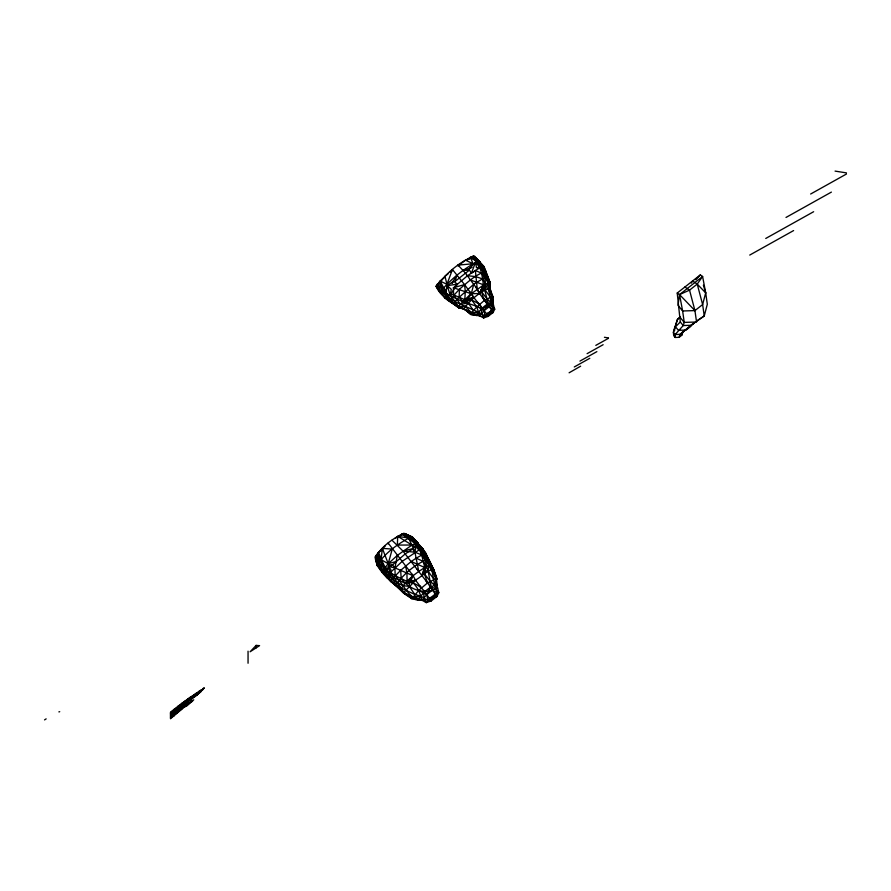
<?xml version="1.0" encoding="UTF-8"?>
<svg xmlns="http://www.w3.org/2000/svg" width="891" height="891" viewBox="0 0 891 891"><rect width="100%" height="100%" fill="white"/><g stroke="black" fill="none" stroke-linecap="round" stroke-linejoin="round"><path stroke-width="1.34" d="M377.628 554.748L375.434 556.463L377.004 565.384L390.681 581.199L403.89 592.37L412.7 597.003L418.826 598.507L426.254 602.583L431.266 600.913L436.891 596.502L427.557 582.881L424.406 573.804L425.196 570.407L424.773 567.556L421.677 554.859L419.449 549.658L422.902 548.945C428.694 560.339 437.637 572.289 436.679 585.632C434.496 565.306 422.78 542.419 403.679 533.408C392.53 538.621 381.393 546.706 375.156 557.443C376.659 569.516 386.972 577.88 395.571 585.554C403.155 592.537 411.018 601.447 422.423 600.033M492.01 303.965L492.756 302.918C493.358 295.689 488.569 289.285 489.961 282.068L484.125 266.777L474.446 256.018C459.288 261.609 446.213 273.726 436.033 286.2C442.17 300.022 456.883 304.544 468.599 311.85M379.21 567.032L377.004 565.384L377.027 562.967M469.334 259.081L473.177 256.062C483.69 263.279 487.912 276.388 488.145 288.561L492.289 296.514L492.756 302.918L493.013 297.037L489.816 288.06L489.961 282.068L483.702 284.864C477.554 294.81 488.457 304.41 493.068 312.507L488.112 316.394L483.668 317.898C470.504 311.082 456.225 307.562 444.62 297.806L437.314 284.24L439.23 282.725M487.188 276.644L485.996 271.555C475.772 274.127 467.374 282.581 459.411 289.252L459.143 297.126L462.808 301.704C471.684 304.911 483.858 306.849 488.112 316.394L485.005 316.038C471.061 306.883 452.26 304.098 441.223 290.767C450.69 279.418 462.429 269.85 475.326 262.667M425.486 592.849L431.266 600.913L427.769 600.545L420.819 596.079L414.827 594.475L409.236 586.323L409.415 582.814L410.294 582.046C419.171 580.152 424.651 571.354 433.527 569.082L434.552 573.681M480.238 315.637L470.838 314.467L464.278 308.832L458.787 307.829L458.564 306.738L460.38 304.243L464.824 299.688L465.302 291.223L464.545 284.585L452.439 269.528L446.937 284.307L447.572 287.904M433.761 569.639L431.311 565.273L428.939 565.284L424.773 567.556L424.406 573.804L430.264 581.355L437.615 588.015L438.795 592.738L436.891 596.502L427.769 600.545L426.254 602.583L424.573 600.902M489.816 288.06C479.247 291.88 470.726 300.044 463.676 308.587L470.838 314.467L476.741 315.503L477.03 314.178C481.029 308.965 485.862 303.72 492.467 302.049L494.717 309.21L493.38 309.444L489.137 306.749L483.613 286.022C482.009 275.43 481.43 262.756 470.337 257.321L467.43 259.615M485.996 271.555L483.178 266.465L477.621 261.609L470.337 257.321L473.099 263.747L458.041 265.117L465.291 272.891L470.426 279.963L483.702 284.864L482.131 288.071L481.775 292.048L487.043 298.875L493.614 304.989L482.276 308.074L476.796 306.927L471.718 299.955L468.365 298.886L464.824 299.688L450.49 293.573M482.154 316.428L483.668 317.898L485.005 316.038L493.068 312.507L493.38 309.444L490.718 302.617L490.418 297.171L485.105 289.998C486.553 277.624 482.187 264.772 473.177 256.062L479.77 261.553L476.44 262.132C483.067 267.979 489.894 276.266 489.593 285.532M436.078 587.113L436.345 584.741C428.972 586.879 423.448 592.638 418.826 598.507L418.492 599.921L413.034 598.373L411.876 598.797L403.89 592.37L390.436 572.456L387.852 575.486L387.106 577.925L377.339 564.337L375.434 556.463L382.15 572.145M436.891 596.502L437.281 593.061C432.347 582.313 433.884 569.717 428.114 559.125C424.35 547.464 412.923 539.345 402.498 533.809L399.758 535.97M422.78 549.892L422.902 548.945L412.266 536.905L404.67 533.497L404.948 534.032M430.398 587.559L431.255 586.891L435.543 588.784L438.795 592.738L437.281 593.061L432.525 590.154L431.255 586.891L428.181 571.432L428.939 565.284L424.884 553.333L415.028 543.588L402.498 533.809L412.266 536.905L422 548.901M400.505 589.809C405.951 580.297 415.596 573.336 424.773 567.556L411.219 561.486L400.672 570.351L391.917 579.239L390.681 581.199L395.571 585.554C403.267 574.094 415.239 564.126 428.114 559.125L431.355 565.573M421.543 599.899L418.492 599.921C407.031 596.001 403.122 583.583 395.125 575.72L394.958 567.901L397.297 555.427L412.01 545.025L417.2 542.797L422 548.767M447.215 285.621L445.589 293.629L450.211 295.121L457.339 284.173L453.575 281.177L447.215 285.621L450.211 295.121L451.303 289.341L447.215 285.621L457.339 284.173M489.738 283.516L488.903 281.01M407.176 595.199L403.656 593.295L403.89 592.37L415.607 580.319L413.123 575.709L388.142 543.031L388.142 543.844M435.331 593.718L430.787 599.509L436.412 595.088L437.281 593.061L429.707 598.128L427.769 600.545L426.9 594.575C423.069 588.595 417.2 583.839 410.294 582.046L413.123 575.709L411.575 573.815M490.718 302.617L492.289 296.514L493.013 297.037L490.306 291.457M680.312 316.561L677.427 319.468L673.384 332.332L673.707 335.651L675.178 337.455L679.109 337.333L681.57 335.406L682.985 332.031L693.844 323.411M682.551 331.675L681.57 335.406L682.684 331.998M693.877 323.021L690.971 325.304L683.219 325.549L680.301 321.985L677.227 293.028L700.304 274.907L702.609 276.477L705.694 292.861L702.631 304.555L704.246 315.971L690.971 325.304L679.978 334.381L675.178 334.537L673.384 332.332L677.427 319.468L680.301 317.207M470.838 314.467L473.422 310.514L468.388 303.129L460.38 304.243L453.608 294.876L453.385 287.726L471.261 293.729L479.469 293.473L483.702 284.864L471.261 293.729L464.824 299.688L467.853 299.008L471.261 293.729L473.767 284.251L484.414 277.714L487.912 276.656M434.363 585.443L436.211 578.526L428.939 565.284L421.677 554.859L414.928 552.208L402.921 551.006L391.962 540.191M679.109 337.333L679.978 334.381L682.985 332.031M377.004 565.384C384.923 552.91 398.077 543.621 411.107 536.917L418.057 543.12L418.057 543.944M415.473 546.595L416.164 544.657L418.224 545.893L419.906 549.402L402.131 561.397L389.991 572.902L386.828 570.563L388.409 566.487L392.419 564.861L394.958 567.901L413.123 575.709L408.791 581.222L405.193 583.349L393.443 577.446L378.497 562.522L376.425 554.815L378.33 553.322M435.877 580.42L437.035 579.039L436.211 578.526L427.557 582.881L421.811 575.441L424.773 567.556L423.481 570.775L424.406 573.804L423.671 572.512L426.666 566.476C424.138 553.044 417.055 538.554 403.679 533.408L401.774 534.901M480.193 268.102L475.66 261.954L468.789 269.104L471.406 273.114L475.66 261.954L478.645 263.602L479.804 266.977M485.105 289.998L488.145 282.436L481.363 273.08L475.36 270.474L467.463 275.742L454.377 286.835M485.718 283.706L482.989 286.412L484.181 287.414L481.775 292.048L485.718 283.706L482.387 278.872L475.56 276.566L467.463 275.742M442.459 294.052L440.265 292.582L437.314 284.24L447.026 294.23L462.808 301.704L467.096 300.835L468.365 298.886L474.001 297.772L484.181 310.647L485.005 316.038L486.72 313.844L493.38 309.444L488.112 316.394M411.876 598.797L418.647 590.477L427.557 582.881L425.92 580.876M487.043 298.875L487.232 304.176L484.181 310.647L479.703 315.926L476.796 306.927L484.671 300.178L492.289 296.514M470.426 279.963L477.264 289.018L479.492 293.462L483.702 284.864L479.492 293.462L487.232 304.176M493.068 312.507L494.717 309.21L491.799 305.602L487.978 303.82M382.15 571.32L388.209 563.713L397.297 555.427M444.62 297.806L447.026 294.23L440.143 281.044L444.03 277.992M441.223 290.767L440.265 292.582L436.033 286.2M417.188 569.394L418.748 571.298L414.928 552.208L413.469 548.5L402.921 551.006L421.811 575.441L425.72 567.021M691.327 283.16L692.608 280.943L697.23 284.095L705.694 292.861L707.309 304.276L704.246 315.971L696.873 320.805M483.613 286.022L484.704 284.285M452.194 282.692L456.927 275.23L455.156 281.311L469.234 270.251L463.108 270.363L470.526 268.113M452.149 283.371L453.575 281.177M677.227 293.028L679.543 294.598L689.545 290.132L697.23 284.095L702.609 276.477L679.543 294.598L678.006 305.323L682.629 310.981L684.243 322.397L683.219 325.549L675.178 334.537L675.178 337.455M481.831 290.633L484.181 287.414M481.808 290.054L483.523 287.826L482.989 286.412M491.665 309.957L487.678 315.091L492.634 311.193L486.72 313.844M412.633 548.967L416.164 544.657L419.906 549.402L417.456 548.823L416.164 544.657L414.928 552.208L412.633 548.967L413.402 548.544M170.515 713.891L204.195 688.03C194.55 698.956 180.795 705.282 170.515 715.662M466.606 299.32L471.261 293.729L464.545 284.585L453.385 287.726M390.436 572.456L395.125 575.72L407.087 581.455L410.584 580.91C416.877 585.109 420.385 593.105 421.811 600.423C425.998 595.143 430.988 589.987 437.615 588.015L436.345 584.741M424.773 568.736L426.666 566.476L422.947 561.196L416.13 558.212L411.219 561.486M695.871 279.785L700.304 274.907M425.564 554.87L426.121 553.356L424.884 553.333L416.13 558.212M473.422 310.514L476.796 306.927M256.118 645.396L250.093 651.789L259.571 645.652L256.118 645.396L256.118 647.891M382.172 549.78L377.606 553.367L381.081 559.604L391.583 565.685L392.419 564.861M680.301 321.985L675.512 326.774L678.396 330.305L686.081 330.06L690.881 326.284M459.411 289.252L448.964 300.646L458.787 307.829L453.92 303.018M170.515 716.943L184.56 705.917L184.56 706.942L187.344 705.505L193.759 699.803L181.909 707.354L170.515 716.297M391.65 565.629L405.338 553.834L413.469 548.5L408.524 538.03L401.485 534.255L397.018 537.763M465.291 300.924L462.808 301.704L468.365 298.886C472.575 300.412 482.566 304.31 481.519 308.899L481.53 313.677L483.668 317.898M181.909 703.255L170.515 712.176L170.515 718.736L181.909 709.024L181.909 703.255L200.854 690.068L200.854 691.839L194.427 696.885M448.184 273.76L444.999 276.266L446.937 284.307L449.086 285.365M450.311 272.089L452.439 270.418L452.439 269.528M459.11 265.173L465.481 260.172L473.099 263.747M441.914 280.041L438.829 282.469L445.567 296.012L449.955 301.024M467.541 259.916L471.651 256.686L477.621 261.609M473.767 284.251L457.116 299.153L453.63 303.586L454.065 304.165L450.98 301.804L458.787 307.829M170.515 712.711L190.318 697.163L190.318 699.635M170.515 713.301L192.423 696.094L192.423 698.221M170.515 713.546L196.822 692.875L196.822 695.281M170.515 714.482L204.195 688.03M385.112 546.228L382.384 548.377L381.081 559.604L384.099 568.269L390.681 581.199L401.217 588.06L414.827 594.475M394.991 538.465L397.72 536.326L408.524 538.03L416.119 543.12M170.515 714.983L203.003 689.467L203.003 688.442M383.097 548.7L378.619 552.208C383.821 567.522 392.731 581.433 403.656 593.295M170.515 717.378L187.344 704.157L187.344 705.505M170.515 717.968L192.423 700.76L192.423 701.518M679.621 316.75L684.243 322.397L696.55 322.019L694.935 310.591L679.543 294.598L682.629 310.981L694.935 310.591L702.631 304.555L697.23 284.095M44.55 719.895L46.165 718.87M569.104 372.794L580.654 366.179M468.789 269.104L472.085 267.222M471.406 273.114L473.611 271.855M810.643 194.015L846.45 174.023M785.996 217.449L831.392 192.1M765.737 238.465L813.65 211.713M749.732 255.071L793.614 230.569M595.801 345.385L608.453 338.324M587.091 353.671L603.14 344.706M579.941 361.1L596.87 351.644M574.283 366.958L589.786 358.305M468.388 303.129L467.096 300.835L464.824 299.688L466.528 299.343L467.842 300.156L470.192 299.187M469.401 299.944L467.096 300.835L471.718 299.955L467.842 300.156M463.821 300.701L465.781 300.022M396.127 561.508L388.209 563.713L382.384 548.377L392.252 549.079L388.209 563.713L389.167 567.456M406.14 582.402L413.012 582.759M58.884 711.887L59.719 711.709M464.824 299.688L474.001 297.772L469.869 291.947M400.672 570.351L401.162 578.315C407.766 587.971 421.12 594.063 432.525 590.154M467.853 299.008L474.001 297.772L471.261 293.729M480.093 315.581L476.741 315.503L471.551 312.797L465.358 306.459L458.564 306.738L450.133 294.698M421.811 600.423L423.737 600.066M482.131 288.071L483.523 287.826M405.193 583.349L409.415 582.814M410.584 580.91L415.607 580.319L421.354 587.759L419.706 585.755M412.7 597.003L420.819 596.079M471.551 312.797L478.779 311.995M412.01 545.025L397.353 545.069L397.72 536.326L415.195 547.007M424.617 570.797L423.481 570.775L423.671 572.512M409.236 586.323L402.921 585.721C392.641 580.52 383.698 573.091 378.497 562.522L377.606 553.367L379.878 560.907L384.099 568.269M477.888 267.378L480.327 267.634L483.178 266.465L484.125 266.777L484.559 269.305M478.946 267.968L476.451 267.69L475.66 261.954M835.067 171.105L846.45 172.887M604.432 337.288L608.453 337.923M416.821 599.186L419.349 599.721M388.409 566.487L390.937 569.65L389.991 572.902L388.409 566.487L394.958 567.901M471.851 314.111L477.487 315.369M464.278 308.832C455.557 308.609 451.581 300.3 447.026 294.23M425.196 570.407L428.181 571.432L434.095 579.339M477.03 314.178L480.305 315.314M418.647 590.477L426.9 594.575L430.398 587.314L430.264 581.355M406.04 534.522L411.508 536.939M446.937 284.307L440.143 281.044L442.415 289.274M404.67 533.497L411.464 536.861M408.791 581.222L410.294 582.046M407.911 581.979L407.087 581.455L406.931 572.779L405.594 565.896M684.923 286.991L689.545 290.132L694.935 310.591M476.808 259.437L479.77 261.553M443.607 287.927L446.491 290.8M385.179 567.044L387.808 569.75M478.812 261.241L484.125 266.777M412.6 537.418L418.057 543.12M438.706 289.285L436.646 286.546L440.488 291.658M417.2 542.797L422.902 548.945L426.277 554.091L428.538 559.659L426.154 555.828M419.449 549.658C426.622 558.501 434.095 567.812 437.035 579.039M391.06 581.767L386.995 577.156L383.019 569.65M437.436 287.47L439.029 289.33M423.659 550.939L426.277 554.091M487.867 305.19L489.137 306.749L484.181 310.647L482.911 309.088M477.453 302.383L479.202 304.477M475.861 287.236L479.469 293.473M415.028 543.588L416.509 545.615M426.254 602.583L423.882 597.939L423.927 592.649L424.773 591.735M426.666 566.476L428.181 571.432M703.389 285.165L705.694 292.861M490.418 297.171L488.145 288.561L489.961 282.068L480.327 267.634L475.36 270.474L477.264 289.018M492.188 299.443L492.756 302.918M436.078 581.723L436.679 585.632L436.211 578.526M674.576 327.765L674.654 330.528M458.041 265.117L458.041 266.008M248.054 651.187L248.054 663.249M199.228 691.193L199.228 693.387M187.344 699.312L187.344 701.763M184.56 701.34L184.56 704.09M178.211 705.95L178.211 712.421M174.157 709.314L174.157 715.885M484.671 300.178L482.944 298.073L484.648 300.189"/></g></svg>
